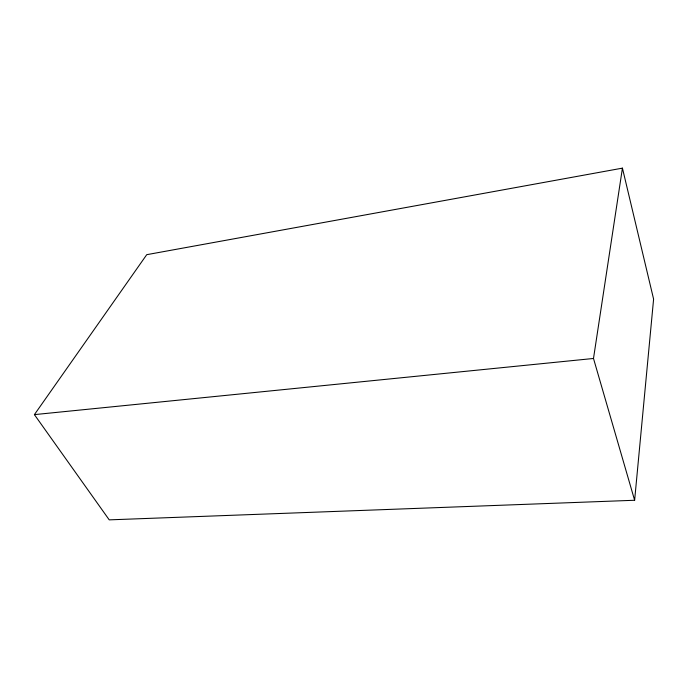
<?xml version="1.0" encoding="UTF-8"?>
<svg xmlns="http://www.w3.org/2000/svg" width="688" height="688" viewBox="0 0 688 688"><rect width="100%" height="100%" fill="white"/><g stroke="black" fill="none" stroke-linecap="round" stroke-linejoin="round"><path stroke-width="1.03" d="M634.628 500.262L653.6 299.117L622.434 168.139L146.733 254.68L34.4 414.623L109.229 519.861L634.628 500.262L593.495 358.474L622.434 168.139M34.4 414.623L593.495 358.474"/></g></svg>
